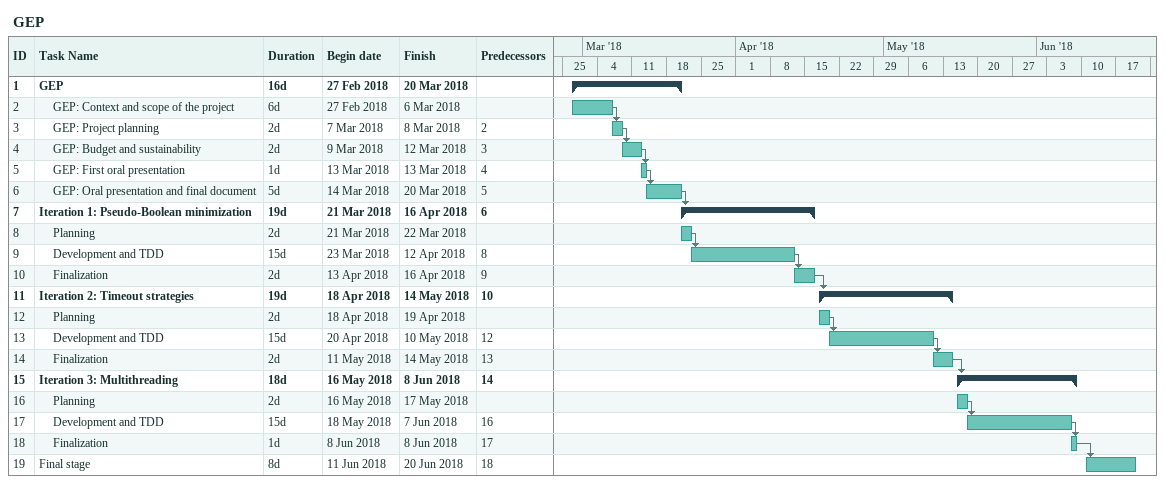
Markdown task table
GEP

| ID | Level | Task | Duration | Start | Finish | Predecessors |
|---|---|---|---|---|---|---|
| 1 | 1 | **GEP** | 16d | 2018-02-27 | 2018-03-20 |  |
| 2 | 2 | GEP: Context and scope of the project | 6d | 2018-02-27 | 2018-03-06 |  |
| 3 | 2 | GEP: Project planning | 2d | 2018-03-07 | 2018-03-08 | 2 |
| 4 | 2 | GEP: Budget and sustainability | 2d | 2018-03-09 | 2018-03-12 | 3 |
| 5 | 2 | GEP: First oral presentation | 1d | 2018-03-13 | 2018-03-13 | 4 |
| 6 | 2 | GEP: Oral presentation and final document | 5d | 2018-03-14 | 2018-03-20 | 5 |
| 7 | 1 | **Iteration 1: Pseudo-Boolean minimization** | 19d | 2018-03-21 | 2018-04-16 | 6 |
| 8 | 2 | Planning | 2d | 2018-03-21 | 2018-03-22 |  |
| 9 | 2 | Development and TDD | 15d | 2018-03-23 | 2018-04-12 | 8 |
| 10 | 2 | Finalization | 2d | 2018-04-13 | 2018-04-16 | 9 |
| 11 | 1 | **Iteration 2: Timeout strategies** | 19d | 2018-04-18 | 2018-05-14 | 10 |
| 12 | 2 | Planning | 2d | 2018-04-18 | 2018-04-19 |  |
| 13 | 2 | Development and TDD | 15d | 2018-04-20 | 2018-05-10 | 12 |
| 14 | 2 | Finalization | 2d | 2018-05-11 | 2018-05-14 | 13 |
| 15 | 1 | **Iteration 3: Multithreading** | 18d | 2018-05-16 | 2018-06-08 | 14 |
| 16 | 2 | Planning | 2d | 2018-05-16 | 2018-05-17 |  |
| 17 | 2 | Development and TDD | 15d | 2018-05-18 | 2018-06-07 | 16 |
| 18 | 2 | Finalization | 1d | 2018-06-08 | 2018-06-08 | 17 |
| 19 | 1 | Final stage | 8d | 2018-06-11 | 2018-06-20 | 18 |
